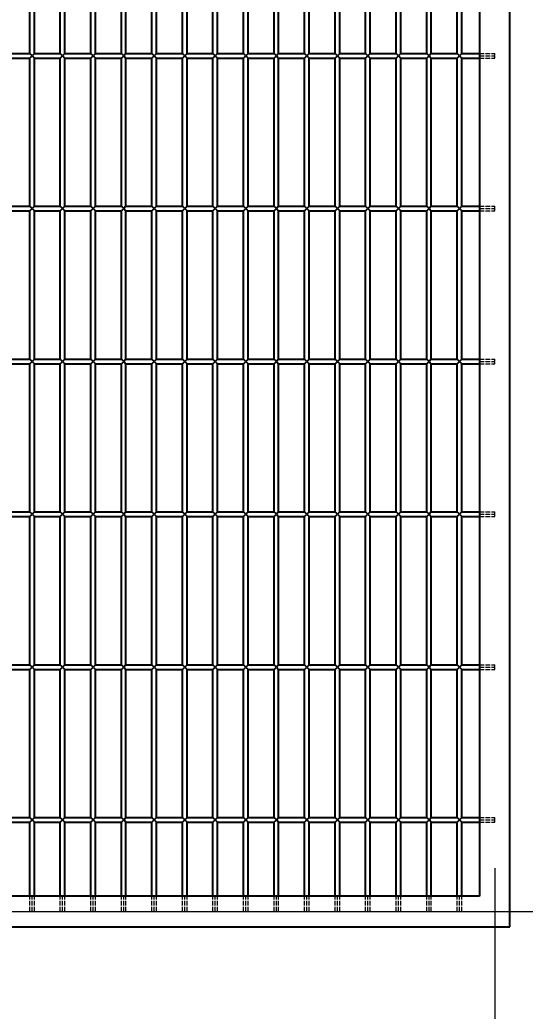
# Model space of a CAD drawing. Header units: millimetres. Extents: x 120 to 9117, y 110 to 4090.
# Drawn here: x 2699 to 3030, y 1462 to 2111 of the extents above; entities that cross this region are included whole.
import ezdxf

# ---------------------------------------------------------------- set-up
doc = ezdxf.new("R2010")
doc.units = ezdxf.units.MM
doc.header["$LTSCALE"] = 20
doc.linetypes.add('DASHED', pattern=[0.2067, 0.1654, -0.0413])
doc.layers.add('可见 (ISO)', color=7, linetype='Continuous', lineweight=25)
doc.layers.add('尺寸 (ISO)', color=7, linetype='Continuous', lineweight=18, true_color=0x008000)
doc.layers.add('隐藏 (ISO)', color=5, linetype='DASHED', lineweight=18, true_color=0x0000ff)
doc.styles.add('最新国标', font='simfang.ttf')
doc.dimstyles.new('默认 (GB)', dxfattribs={"dimscale": 20, "dimtxt": 2.8, "dimasz": 2.5, "dimexe": 2, "dimexo": 1.5, "dimgap": 0.5, "dimtad": 1, "dimtoh": 1, "dimdsep": 46, "dimtxsty": '最新国标', "dimcen": 0.09, "dimdle": 10, "dimclrd": 256, "dimclre": 256, "dimclrt": 256, "dimaunit": 1, "dimadec": 3, "dimazin": 2, "dimtfac": 0.535714, "dimtdec": 3, "dimtmove": 0, "dimatfit": 3, "dimfxl": 0, "dimtolj": 1, "dimlwd": -1, "dimlwe": -1, "dimarcsym": 0})

# ---------------------------------------------------------------- blocks, each defined once
blk = doc.blocks.new('*D9')
at = {"layer": 'Defpoints', "color": 0, "transparency": 16777216}
for p in [(3010.28, 1687.01), (3010.28, 1587.01), (3141.59, 1587.01)]:
    blk.add_point(p, dxfattribs=at)
at = {"layer": '尺寸 (ISO)', "color": 116, "true_color": 0x00803f, "transparency": 16777216}
for p, q in [((3141.59, 1737.01), (3141.59, 1982.31)), ((3040.28, 1687.01), (3181.59, 1687.01)), ((3141.59, 1587.01), (3141.59, 1687.01)), ((3040.28, 1587.01), (3181.59, 1587.01)), ((3141.59, 1537.01), (3141.59, 1487.01))]:
    blk.add_line(p, q, dxfattribs=at)
for points in [[(3133.26, 1737.01), (3149.93, 1737.01), (3141.59, 1687.01)], [(3133.26, 1537.01), (3149.93, 1537.01), (3141.59, 1587.01)]]:
    blk.add_solid(points, dxfattribs=at)
at = {"layer": '尺寸 (ISO)', "transparency": 16777216, "insert": (3103.27, 1917.59), "char_height": 56, "attachment_point": 5, "rotation": 90, "style": '最新国标'}
blk.add_mtext('\\A1;100', dxfattribs=at)
blk = doc.blocks.new('_DotSmall')
at = {"color": 0, "linetype": 'ByBlock', "const_width": 0.5}
blk.add_lwpolyline([(-0.0625, 0, 1), (0.0625, 0, 1)], format="xyb", close=True, dxfattribs=at)
blk = doc.blocks.new('*D17')
at = {"layer": 'Defpoints', "color": 0, "transparency": 16777216}
for p in [(2388.78, 1527.01), (3335.81, 1527.01), (3020.28, 1517.01)]:
    blk.add_point(p, dxfattribs=at)
at = {"layer": '尺寸 (ISO)', "color": 116, "true_color": 0x00803f, "transparency": 16777216}
for p, q in [((3335.81, 1527.01), (3335.81, 1627.01)), ((2418.78, 1527.01), (3375.81, 1527.01)), ((3335.81, 1527.01), (3335.81, 1517.01)), ((3050.28, 1517.01), (3375.81, 1517.01)), ((3335.81, 1467.01), (3335.81, 1328.53))]:
    blk.add_line(p, q, dxfattribs=at)
blk.add_solid([(3327.47, 1467.01), (3344.14, 1467.01), (3335.81, 1517.01)], dxfattribs=at)
at = {"layer": '尺寸 (ISO)', "color": 116, "true_color": 0x00803f, "transparency": 16777216, "xscale": 50, "yscale": 50, "zscale": 50, "rotation": 270}
blk.add_blockref('_DotSmall', (3335.81, 1527.01), dxfattribs=at)
at = {"layer": '尺寸 (ISO)', "transparency": 16777216, "insert": (3297.49, 1372.77), "char_height": 56, "attachment_point": 5, "rotation": 90, "style": '最新国标'}
blk.add_mtext('\\A1;10', dxfattribs=at)
blk = doc.blocks.new('*D19')
at = {"layer": 'Defpoints', "color": 0, "transparency": 16777216}
for p in [(2388.78, 3507.01), (3185.78, 3507.01), (2385.78, 1527.01)]:
    blk.add_point(p, dxfattribs=at)
at = {"layer": '尺寸 (ISO)', "color": 116, "true_color": 0x00803f, "transparency": 16777216}
for p, q in [((2418.78, 3507.01), (3225.78, 3507.01)), ((3185.78, 1527.01), (3185.78, 3457.01)), ((2415.78, 1527.01), (3225.78, 1527.01))]:
    blk.add_line(p, q, dxfattribs=at)
blk.add_solid([(3177.45, 3457.01), (3194.11, 3457.01), (3185.78, 3507.01)], dxfattribs=at)
at = {"layer": '尺寸 (ISO)', "color": 116, "true_color": 0x00803f, "transparency": 16777216, "xscale": 50, "yscale": 50, "zscale": 50, "rotation": 270}
blk.add_blockref('_DotSmall', (3185.78, 1527.01), dxfattribs=at)
at = {"layer": '尺寸 (ISO)', "transparency": 16777216, "insert": (3147.46, 2517.01), "char_height": 56, "attachment_point": 5, "rotation": 90, "style": '最新国标'}
blk.add_mtext('\\A1;1980', dxfattribs=at)
blk = doc.blocks.new('*D21')
at = {"layer": 'Defpoints', "color": 0, "transparency": 16777216}
for p in [(1830.28, 1585.51), (3010.28, 1585.51), (3010.28, 1208.28)]:
    blk.add_point(p, dxfattribs=at)
at = {"layer": '尺寸 (ISO)', "color": 116, "true_color": 0x00803f, "transparency": 16777216}
for p, q in [((1830.28, 1555.51), (1830.28, 1168.28)), ((3010.28, 1555.51), (3010.28, 1168.28)), ((1830.28, 1208.28), (2960.28, 1208.28))]:
    blk.add_line(p, q, dxfattribs=at)
blk.add_solid([(2960.28, 1216.61), (2960.28, 1199.94), (3010.28, 1208.28)], dxfattribs=at)
at = {"layer": '尺寸 (ISO)', "color": 116, "true_color": 0x00803f, "transparency": 16777216, "xscale": 50, "yscale": 50, "zscale": 50, "rotation": 180}
blk.add_blockref('_DotSmall', (1830.28, 1208.28), dxfattribs=at)
at = {"layer": '尺寸 (ISO)', "transparency": 16777216, "insert": (2320.28, 1246.6), "char_height": 56, "attachment_point": 5, "style": '最新国标'}
blk.add_mtext('\\A1;1180', dxfattribs=at)

msp = doc.modelspace()

# ---------------------------------------------------------------- linework, layer by layer
at = {"layer": '可见 (ISO)'}
for p, q in [((3020.28, 1517.011), (3020.28, 3517.011)), ((3000.28, 2507.011), (3000.28, 1537.011)), ((2705.78, 2088.511), (2705.78, 2185.511)), ((2708.78, 2088.511), (2708.78, 2185.511)), ((2725.78, 2088.511), (2725.78, 2185.511)), ((2728.78, 2088.511), (2728.78, 2185.511)), ((2745.78, 2088.511), (2745.78, 2185.511)), ((2748.78, 2088.511), (2748.78, 2185.511)), ((2765.78, 2088.511), (2765.78, 2185.511)), ((2768.78, 2088.511), (2768.78, 2185.511)), ((2785.78, 2088.511), (2785.78, 2185.511)), ((2788.78, 2088.511), (2788.78, 2185.511)), ((2805.78, 2088.511), (2805.78, 2185.511)), ((2808.78, 2088.511), (2808.78, 2185.511)), ((2825.78, 2088.511), (2825.78, 2185.511)), ((2828.78, 2088.511), (2828.78, 2185.511)), ((2845.78, 2088.511), (2845.78, 2185.511)), ((2848.78, 2088.511), (2848.78, 2185.511)), ((2865.78, 2088.511), (2865.78, 2185.511)), ((2868.78, 2088.511), (2868.78, 2185.511)), ((2885.78, 2088.511), (2885.78, 2185.511)), ((2888.78, 2088.511), (2888.78, 2185.511)), ((2905.78, 2088.511), (2905.78, 2185.511)), ((2908.78, 2088.511), (2908.78, 2185.511)), ((2925.78, 2088.511), (2925.78, 2185.511)), ((2928.78, 2088.511), (2928.78, 2185.511)), ((2945.78, 2088.511), (2945.78, 2185.511)), ((2948.78, 2088.511), (2948.78, 2185.511)), ((2965.78, 2088.511), (2965.78, 2185.511)), ((2968.78, 2088.511), (2968.78, 2185.511)), ((2985.78, 2088.511), (2985.78, 2185.511)), ((2988.78, 2088.511), (2988.78, 2185.511)), ((2688.78, 2088.511), (2705.78, 2088.511)), ((2688.78, 2085.511), (2705.78, 2085.511)), ((2707.28, 2087.011), (2705.78, 2088.511)), ((2705.78, 2085.511), (2707.28, 2087.011)), ((2705.78, 1988.511), (2705.78, 2085.511)), ((2708.78, 2088.511), (2707.28, 2087.011)), ((2707.28, 2087.011), (2708.78, 2085.511)), ((2708.78, 2088.511), (2725.78, 2088.511)), ((2708.78, 2085.511), (2725.78, 2085.511)), ((2708.78, 1988.511), (2708.78, 2085.511)), ((2727.28, 2087.011), (2725.78, 2088.511)), ((2725.78, 2085.511), (2727.28, 2087.011)), ((2725.78, 1988.511), (2725.78, 2085.511)), ((2728.78, 2088.511), (2727.28, 2087.011)), ((2727.28, 2087.011), (2728.78, 2085.511)), ((2728.78, 2088.511), (2745.78, 2088.511)), ((2728.78, 2085.511), (2745.78, 2085.511)), ((2728.78, 1988.511), (2728.78, 2085.511)), ((2747.28, 2087.011), (2745.78, 2088.511)), ((2745.78, 2085.511), (2747.28, 2087.011)), ((2745.78, 1988.511), (2745.78, 2085.511)), ((2748.78, 2088.511), (2747.28, 2087.011)), ((2747.28, 2087.011), (2748.78, 2085.511)), ((2748.78, 2088.511), (2765.78, 2088.511)), ((2748.78, 2085.511), (2765.78, 2085.511)), ((2748.78, 1988.511), (2748.78, 2085.511)), ((2767.28, 2087.011), (2765.78, 2088.511)), ((2765.78, 2085.511), (2767.28, 2087.011)), ((2765.78, 1988.511), (2765.78, 2085.511)), ((2768.78, 2088.511), (2767.28, 2087.011)), ((2767.28, 2087.011), (2768.78, 2085.511)), ((2768.78, 2088.511), (2785.78, 2088.511)), ((2768.78, 2085.511), (2785.78, 2085.511)), ((2768.78, 1988.511), (2768.78, 2085.511)), ((2787.28, 2087.011), (2785.78, 2088.511)), ((2785.78, 2085.511), (2787.28, 2087.011)), ((2785.78, 1988.511), (2785.78, 2085.511)), ((2788.78, 2088.511), (2787.28, 2087.011)), ((2787.28, 2087.011), (2788.78, 2085.511)), ((2788.78, 2088.511), (2805.78, 2088.511)), ((2788.78, 2085.511), (2805.78, 2085.511)), ((2788.78, 1988.511), (2788.78, 2085.511)), ((2807.28, 2087.011), (2805.78, 2088.511)), ((2805.78, 2085.511), (2807.28, 2087.011)), ((2805.78, 1988.511), (2805.78, 2085.511)), ((2808.78, 2088.511), (2807.28, 2087.011)), ((2807.28, 2087.011), (2808.78, 2085.511)), ((2808.78, 2088.511), (2825.78, 2088.511)), ((2808.78, 2085.511), (2825.78, 2085.511)), ((2808.78, 1988.511), (2808.78, 2085.511)), ((2827.28, 2087.011), (2825.78, 2088.511)), ((2825.78, 2085.511), (2827.28, 2087.011)), ((2825.78, 1988.511), (2825.78, 2085.511)), ((2828.78, 2088.511), (2827.28, 2087.011)), ((2827.28, 2087.011), (2828.78, 2085.511)), ((2828.78, 2088.511), (2845.78, 2088.511)), ((2828.78, 2085.511), (2845.78, 2085.511)), ((2828.78, 1988.511), (2828.78, 2085.511)), ((2847.28, 2087.011), (2845.78, 2088.511)), ((2845.78, 2085.511), (2847.28, 2087.011)), ((2845.78, 1988.511), (2845.78, 2085.511)), ((2848.78, 2088.511), (2847.28, 2087.011)), ((2847.28, 2087.011), (2848.78, 2085.511)), ((2848.78, 2088.511), (2865.78, 2088.511)), ((2848.78, 2085.511), (2865.78, 2085.511)), ((2848.78, 1988.511), (2848.78, 2085.511)), ((2867.28, 2087.011), (2865.78, 2088.511)), ((2865.78, 2085.511), (2867.28, 2087.011)), ((2865.78, 1988.511), (2865.78, 2085.511)), ((2868.78, 2088.511), (2867.28, 2087.011)), ((2867.28, 2087.011), (2868.78, 2085.511)), ((2868.78, 2088.511), (2885.78, 2088.511)), ((2868.78, 2085.511), (2885.78, 2085.511)), ((2868.78, 1988.511), (2868.78, 2085.511)), ((2887.28, 2087.011), (2885.78, 2088.511)), ((2885.78, 2085.511), (2887.28, 2087.011)), ((2885.78, 1988.511), (2885.78, 2085.511)), ((2888.78, 2088.511), (2887.28, 2087.011)), ((2887.28, 2087.011), (2888.78, 2085.511)), ((2888.78, 2088.511), (2905.78, 2088.511)), ((2888.78, 2085.511), (2905.78, 2085.511)), ((2888.78, 1988.511), (2888.78, 2085.511)), ((2907.28, 2087.011), (2905.78, 2088.511)), ((2905.78, 2085.511), (2907.28, 2087.011)), ((2905.78, 1988.511), (2905.78, 2085.511)), ((2908.78, 2088.511), (2907.28, 2087.011)), ((2907.28, 2087.011), (2908.78, 2085.511)), ((2908.78, 2088.511), (2925.78, 2088.511)), ((2908.78, 2085.511), (2925.78, 2085.511)), ((2908.78, 1988.511), (2908.78, 2085.511)), ((2927.28, 2087.011), (2925.78, 2088.511)), ((2925.78, 2085.511), (2927.28, 2087.011)), ((2925.78, 1988.511), (2925.78, 2085.511)), ((2928.78, 2088.511), (2927.28, 2087.011)), ((2927.28, 2087.011), (2928.78, 2085.511)), ((2928.78, 2088.511), (2945.78, 2088.511)), ((2928.78, 2085.511), (2945.78, 2085.511)), ((2928.78, 1988.511), (2928.78, 2085.511)), ((2947.28, 2087.011), (2945.78, 2088.511)), ((2945.78, 2085.511), (2947.28, 2087.011)), ((2945.78, 1988.511), (2945.78, 2085.511)), ((2948.78, 2088.511), (2947.28, 2087.011)), ((2947.28, 2087.011), (2948.78, 2085.511)), ((2948.78, 2088.511), (2965.78, 2088.511)), ((2948.78, 2085.511), (2965.78, 2085.511)), ((2948.78, 1988.511), (2948.78, 2085.511)), ((2967.28, 2087.011), (2965.78, 2088.511)), ((2965.78, 2085.511), (2967.28, 2087.011)), ((2965.78, 1988.511), (2965.78, 2085.511)), ((2968.78, 2088.511), (2967.28, 2087.011)), ((2967.28, 2087.011), (2968.78, 2085.511)), ((2968.78, 2088.511), (2985.78, 2088.511)), ((2968.78, 2085.511), (2985.78, 2085.511)), ((2968.78, 1988.511), (2968.78, 2085.511)), ((2987.28, 2087.011), (2985.78, 2088.511)), ((2985.78, 2085.511), (2987.28, 2087.011)), ((2985.78, 1988.511), (2985.78, 2085.511)), ((2988.78, 2088.511), (2987.28, 2087.011)), ((2987.28, 2087.011), (2988.78, 2085.511)), ((2988.78, 2088.511), (3000.28, 2088.511)), ((2988.78, 2085.511), (3000.28, 2085.511)), ((2988.78, 1988.511), (2988.78, 2085.511)), ((2688.78, 1988.511), (2705.78, 1988.511)), ((2688.78, 1985.511), (2705.78, 1985.511)), ((2707.28, 1987.011), (2705.78, 1988.511)), ((2705.78, 1985.511), (2707.28, 1987.011)), ((2705.78, 1888.511), (2705.78, 1985.511)), ((2708.78, 1988.511), (2707.28, 1987.011)), ((2707.28, 1987.011), (2708.78, 1985.511)), ((2708.78, 1988.511), (2725.78, 1988.511)), ((2708.78, 1985.511), (2725.78, 1985.511)), ((2708.78, 1888.511), (2708.78, 1985.511)), ((2727.28, 1987.011), (2725.78, 1988.511)), ((2725.78, 1985.511), (2727.28, 1987.011)), ((2725.78, 1888.511), (2725.78, 1985.511)), ((2728.78, 1988.511), (2727.28, 1987.011)), ((2727.28, 1987.011), (2728.78, 1985.511)), ((2728.78, 1988.511), (2745.78, 1988.511)), ((2728.78, 1985.511), (2745.78, 1985.511)), ((2728.78, 1888.511), (2728.78, 1985.511)), ((2747.28, 1987.011), (2745.78, 1988.511)), ((2745.78, 1985.511), (2747.28, 1987.011)), ((2745.78, 1888.511), (2745.78, 1985.511)), ((2748.78, 1988.511), (2747.28, 1987.011)), ((2747.28, 1987.011), (2748.78, 1985.511)), ((2748.78, 1988.511), (2765.78, 1988.511)), ((2748.78, 1985.511), (2765.78, 1985.511)), ((2748.78, 1888.511), (2748.78, 1985.511)), ((2767.28, 1987.011), (2765.78, 1988.511)), ((2765.78, 1985.511), (2767.28, 1987.011)), ((2765.78, 1888.511), (2765.78, 1985.511)), ((2768.78, 1988.511), (2767.28, 1987.011)), ((2767.28, 1987.011), (2768.78, 1985.511)), ((2768.78, 1988.511), (2785.78, 1988.511)), ((2768.78, 1985.511), (2785.78, 1985.511)), ((2768.78, 1888.511), (2768.78, 1985.511)), ((2787.28, 1987.011), (2785.78, 1988.511)), ((2785.78, 1985.511), (2787.28, 1987.011)), ((2785.78, 1888.511), (2785.78, 1985.511)), ((2788.78, 1988.511), (2787.28, 1987.011)), ((2787.28, 1987.011), (2788.78, 1985.511)), ((2788.78, 1988.511), (2805.78, 1988.511)), ((2788.78, 1985.511), (2805.78, 1985.511)), ((2788.78, 1888.511), (2788.78, 1985.511)), ((2807.28, 1987.011), (2805.78, 1988.511)), ((2805.78, 1985.511), (2807.28, 1987.011)), ((2805.78, 1888.511), (2805.78, 1985.511)), ((2808.78, 1988.511), (2807.28, 1987.011)), ((2807.28, 1987.011), (2808.78, 1985.511)), ((2808.78, 1988.511), (2825.78, 1988.511)), ((2808.78, 1985.511), (2825.78, 1985.511)), ((2808.78, 1888.511), (2808.78, 1985.511)), ((2827.28, 1987.011), (2825.78, 1988.511)), ((2825.78, 1985.511), (2827.28, 1987.011)), ((2825.78, 1888.511), (2825.78, 1985.511)), ((2828.78, 1988.511), (2827.28, 1987.011)), ((2827.28, 1987.011), (2828.78, 1985.511)), ((2828.78, 1988.511), (2845.78, 1988.511)), ((2828.78, 1985.511), (2845.78, 1985.511)), ((2828.78, 1888.511), (2828.78, 1985.511)), ((2847.28, 1987.011), (2845.78, 1988.511)), ((2845.78, 1985.511), (2847.28, 1987.011)), ((2845.78, 1888.511), (2845.78, 1985.511)), ((2848.78, 1988.511), (2847.28, 1987.011)), ((2847.28, 1987.011), (2848.78, 1985.511)), ((2848.78, 1988.511), (2865.78, 1988.511)), ((2848.78, 1985.511), (2865.78, 1985.511)), ((2848.78, 1888.511), (2848.78, 1985.511)), ((2867.28, 1987.011), (2865.78, 1988.511)), ((2865.78, 1985.511), (2867.28, 1987.011)), ((2865.78, 1888.511), (2865.78, 1985.511)), ((2868.78, 1988.511), (2867.28, 1987.011)), ((2867.28, 1987.011), (2868.78, 1985.511)), ((2868.78, 1988.511), (2885.78, 1988.511)), ((2868.78, 1985.511), (2885.78, 1985.511)), ((2868.78, 1888.511), (2868.78, 1985.511)), ((2887.28, 1987.011), (2885.78, 1988.511)), ((2885.78, 1985.511), (2887.28, 1987.011)), ((2885.78, 1888.511), (2885.78, 1985.511)), ((2888.78, 1988.511), (2887.28, 1987.011)), ((2887.28, 1987.011), (2888.78, 1985.511)), ((2888.78, 1988.511), (2905.78, 1988.511)), ((2888.78, 1985.511), (2905.78, 1985.511)), ((2888.78, 1888.511), (2888.78, 1985.511)), ((2907.28, 1987.011), (2905.78, 1988.511)), ((2905.78, 1985.511), (2907.28, 1987.011)), ((2905.78, 1888.511), (2905.78, 1985.511)), ((2908.78, 1988.511), (2907.28, 1987.011)), ((2907.28, 1987.011), (2908.78, 1985.511)), ((2908.78, 1988.511), (2925.78, 1988.511)), ((2908.78, 1985.511), (2925.78, 1985.511)), ((2908.78, 1888.511), (2908.78, 1985.511)), ((2927.28, 1987.011), (2925.78, 1988.511)), ((2925.78, 1985.511), (2927.28, 1987.011)), ((2925.78, 1888.511), (2925.78, 1985.511)), ((2928.78, 1988.511), (2927.28, 1987.011)), ((2927.28, 1987.011), (2928.78, 1985.511)), ((2928.78, 1988.511), (2945.78, 1988.511)), ((2928.78, 1985.511), (2945.78, 1985.511)), ((2928.78, 1888.511), (2928.78, 1985.511)), ((2947.28, 1987.011), (2945.78, 1988.511)), ((2945.78, 1985.511), (2947.28, 1987.011)), ((2945.78, 1888.511), (2945.78, 1985.511)), ((2948.78, 1988.511), (2947.28, 1987.011)), ((2947.28, 1987.011), (2948.78, 1985.511)), ((2948.78, 1988.511), (2965.78, 1988.511)), ((2948.78, 1985.511), (2965.78, 1985.511)), ((2948.78, 1888.511), (2948.78, 1985.511)), ((2967.28, 1987.011), (2965.78, 1988.511)), ((2965.78, 1985.511), (2967.28, 1987.011)), ((2965.78, 1888.511), (2965.78, 1985.511)), ((2968.78, 1988.511), (2967.28, 1987.011)), ((2967.28, 1987.011), (2968.78, 1985.511)), ((2968.78, 1988.511), (2985.78, 1988.511)), ((2968.78, 1985.511), (2985.78, 1985.511)), ((2968.78, 1888.511), (2968.78, 1985.511)), ((2987.28, 1987.011), (2985.78, 1988.511)), ((2985.78, 1985.511), (2987.28, 1987.011)), ((2985.78, 1888.511), (2985.78, 1985.511)), ((2988.78, 1988.511), (2987.28, 1987.011)), ((2987.28, 1987.011), (2988.78, 1985.511)), ((2988.78, 1988.511), (3000.28, 1988.511)), ((2988.78, 1985.511), (3000.28, 1985.511)), ((2988.78, 1888.511), (2988.78, 1985.511)), ((2688.78, 1888.511), (2705.78, 1888.511)), ((2707.28, 1887.011), (2705.78, 1888.511)), ((2708.78, 1888.511), (2707.28, 1887.011)), ((2708.78, 1888.511), (2725.78, 1888.511)), ((2727.28, 1887.011), (2725.78, 1888.511)), ((2728.78, 1888.511), (2727.28, 1887.011)), ((2728.78, 1888.511), (2745.78, 1888.511)), ((2747.28, 1887.011), (2745.78, 1888.511)), ((2748.78, 1888.511), (2747.28, 1887.011)), ((2748.78, 1888.511), (2765.78, 1888.511)), ((2767.28, 1887.011), (2765.78, 1888.511)), ((2768.78, 1888.511), (2767.28, 1887.011)), ((2768.78, 1888.511), (2785.78, 1888.511)), ((2787.28, 1887.011), (2785.78, 1888.511)), ((2788.78, 1888.511), (2787.28, 1887.011)), ((2788.78, 1888.511), (2805.78, 1888.511)), ((2807.28, 1887.011), (2805.78, 1888.511)), ((2808.78, 1888.511), (2807.28, 1887.011)), ((2808.78, 1888.511), (2825.78, 1888.511)), ((2827.28, 1887.011), (2825.78, 1888.511)), ((2828.78, 1888.511), (2827.28, 1887.011)), ((2828.78, 1888.511), (2845.78, 1888.511)), ((2847.28, 1887.011), (2845.78, 1888.511)), ((2848.78, 1888.511), (2847.28, 1887.011)), ((2848.78, 1888.511), (2865.78, 1888.511)), ((2867.28, 1887.011), (2865.78, 1888.511)), ((2868.78, 1888.511), (2867.28, 1887.011)), ((2868.78, 1888.511), (2885.78, 1888.511)), ((2887.28, 1887.011), (2885.78, 1888.511)), ((2888.78, 1888.511), (2887.28, 1887.011)), ((2888.78, 1888.511), (2905.78, 1888.511)), ((2907.28, 1887.011), (2905.78, 1888.511)), ((2908.78, 1888.511), (2907.28, 1887.011)), ((2908.78, 1888.511), (2925.78, 1888.511)), ((2927.28, 1887.011), (2925.78, 1888.511)), ((2928.78, 1888.511), (2927.28, 1887.011)), ((2928.78, 1888.511), (2945.78, 1888.511)), ((2947.28, 1887.011), (2945.78, 1888.511)), ((2948.78, 1888.511), (2947.28, 1887.011)), ((2948.78, 1888.511), (2965.78, 1888.511)), ((2967.28, 1887.011), (2965.78, 1888.511)), ((2968.78, 1888.511), (2967.28, 1887.011)), ((2968.78, 1888.511), (2985.78, 1888.511)), ((2987.28, 1887.011), (2985.78, 1888.511)), ((2988.78, 1888.511), (2987.28, 1887.011)), ((2988.78, 1888.511), (3000.28, 1888.511)), ((2688.78, 1885.511), (2705.78, 1885.511)), ((2705.78, 1885.511), (2707.28, 1887.011)), ((2705.78, 1788.511), (2705.78, 1885.511)), ((2707.28, 1887.011), (2708.78, 1885.511)), ((2708.78, 1885.511), (2725.78, 1885.511)), ((2708.78, 1788.511), (2708.78, 1885.511)), ((2725.78, 1885.511), (2727.28, 1887.011)), ((2725.78, 1788.511), (2725.78, 1885.511)), ((2727.28, 1887.011), (2728.78, 1885.511)), ((2728.78, 1885.511), (2745.78, 1885.511)), ((2728.78, 1788.511), (2728.78, 1885.511)), ((2745.78, 1885.511), (2747.28, 1887.011)), ((2745.78, 1788.511), (2745.78, 1885.511)), ((2747.28, 1887.011), (2748.78, 1885.511)), ((2748.78, 1885.511), (2765.78, 1885.511)), ((2748.78, 1788.511), (2748.78, 1885.511)), ((2765.78, 1885.511), (2767.28, 1887.011)), ((2765.78, 1788.511), (2765.78, 1885.511)), ((2767.28, 1887.011), (2768.78, 1885.511)), ((2768.78, 1885.511), (2785.78, 1885.511)), ((2768.78, 1788.511), (2768.78, 1885.511)), ((2785.78, 1885.511), (2787.28, 1887.011)), ((2785.78, 1788.511), (2785.78, 1885.511)), ((2787.28, 1887.011), (2788.78, 1885.511)), ((2788.78, 1885.511), (2805.78, 1885.511)), ((2788.78, 1788.511), (2788.78, 1885.511)), ((2805.78, 1885.511), (2807.28, 1887.011)), ((2805.78, 1788.511), (2805.78, 1885.511)), ((2807.28, 1887.011), (2808.78, 1885.511)), ((2808.78, 1885.511), (2825.78, 1885.511)), ((2808.78, 1788.511), (2808.78, 1885.511)), ((2825.78, 1885.511), (2827.28, 1887.011)), ((2825.78, 1788.511), (2825.78, 1885.511)), ((2827.28, 1887.011), (2828.78, 1885.511)), ((2828.78, 1885.511), (2845.78, 1885.511)), ((2828.78, 1788.511), (2828.78, 1885.511)), ((2845.78, 1885.511), (2847.28, 1887.011)), ((2845.78, 1788.511), (2845.78, 1885.511)), ((2847.28, 1887.011), (2848.78, 1885.511)), ((2848.78, 1885.511), (2865.78, 1885.511)), ((2848.78, 1788.511), (2848.78, 1885.511)), ((2865.78, 1885.511), (2867.28, 1887.011)), ((2865.78, 1788.511), (2865.78, 1885.511)), ((2867.28, 1887.011), (2868.78, 1885.511)), ((2868.78, 1885.511), (2885.78, 1885.511)), ((2868.78, 1788.511), (2868.78, 1885.511)), ((2885.78, 1885.511), (2887.28, 1887.011)), ((2885.78, 1788.511), (2885.78, 1885.511)), ((2887.28, 1887.011), (2888.78, 1885.511)), ((2888.78, 1885.511), (2905.78, 1885.511)), ((2888.78, 1788.511), (2888.78, 1885.511)), ((2905.78, 1885.511), (2907.28, 1887.011)), ((2905.78, 1788.511), (2905.78, 1885.511)), ((2907.28, 1887.011), (2908.78, 1885.511)), ((2908.78, 1885.511), (2925.78, 1885.511)), ((2908.78, 1788.511), (2908.78, 1885.511)), ((2925.78, 1885.511), (2927.28, 1887.011)), ((2925.78, 1788.511), (2925.78, 1885.511)), ((2927.28, 1887.011), (2928.78, 1885.511)), ((2928.78, 1885.511), (2945.78, 1885.511)), ((2928.78, 1788.511), (2928.78, 1885.511)), ((2945.78, 1885.511), (2947.28, 1887.011)), ((2945.78, 1788.511), (2945.78, 1885.511)), ((2947.28, 1887.011), (2948.78, 1885.511)), ((2948.78, 1885.511), (2965.78, 1885.511)), ((2948.78, 1788.511), (2948.78, 1885.511)), ((2965.78, 1885.511), (2967.28, 1887.011)), ((2965.78, 1788.511), (2965.78, 1885.511)), ((2967.28, 1887.011), (2968.78, 1885.511)), ((2968.78, 1885.511), (2985.78, 1885.511)), ((2968.78, 1788.511), (2968.78, 1885.511)), ((2985.78, 1885.511), (2987.28, 1887.011)), ((2985.78, 1788.511), (2985.78, 1885.511)), ((2987.28, 1887.011), (2988.78, 1885.511)), ((2988.78, 1885.511), (3000.28, 1885.511)), ((2988.78, 1788.511), (2988.78, 1885.511)), ((2688.78, 1788.511), (2705.78, 1788.511)), ((2688.78, 1785.511), (2705.78, 1785.511)), ((2707.28, 1787.011), (2705.78, 1788.511)), ((2705.78, 1785.511), (2707.28, 1787.011)), ((2705.78, 1688.511), (2705.78, 1785.511)), ((2708.78, 1788.511), (2707.28, 1787.011)), ((2707.28, 1787.011), (2708.78, 1785.511)), ((2708.78, 1788.511), (2725.78, 1788.511)), ((2708.78, 1785.511), (2725.78, 1785.511)), ((2708.78, 1688.511), (2708.78, 1785.511)), ((2727.28, 1787.011), (2725.78, 1788.511)), ((2725.78, 1785.511), (2727.28, 1787.011)), ((2725.78, 1688.511), (2725.78, 1785.511)), ((2728.78, 1788.511), (2727.28, 1787.011)), ((2727.28, 1787.011), (2728.78, 1785.511)), ((2728.78, 1788.511), (2745.78, 1788.511)), ((2728.78, 1785.511), (2745.78, 1785.511)), ((2728.78, 1688.511), (2728.78, 1785.511)), ((2747.28, 1787.011), (2745.78, 1788.511)), ((2745.78, 1785.511), (2747.28, 1787.011)), ((2745.78, 1688.511), (2745.78, 1785.511)), ((2748.78, 1788.511), (2747.28, 1787.011)), ((2747.28, 1787.011), (2748.78, 1785.511)), ((2748.78, 1788.511), (2765.78, 1788.511)), ((2748.78, 1785.511), (2765.78, 1785.511)), ((2748.78, 1688.511), (2748.78, 1785.511)), ((2767.28, 1787.011), (2765.78, 1788.511)), ((2765.78, 1785.511), (2767.28, 1787.011)), ((2765.78, 1688.511), (2765.78, 1785.511)), ((2768.78, 1788.511), (2767.28, 1787.011)), ((2767.28, 1787.011), (2768.78, 1785.511)), ((2768.78, 1788.511), (2785.78, 1788.511)), ((2768.78, 1785.511), (2785.78, 1785.511)), ((2768.78, 1688.511), (2768.78, 1785.511)), ((2787.28, 1787.011), (2785.78, 1788.511)), ((2785.78, 1785.511), (2787.28, 1787.011)), ((2785.78, 1688.511), (2785.78, 1785.511)), ((2788.78, 1788.511), (2787.28, 1787.011)), ((2787.28, 1787.011), (2788.78, 1785.511)), ((2788.78, 1788.511), (2805.78, 1788.511)), ((2788.78, 1785.511), (2805.78, 1785.511)), ((2788.78, 1688.511), (2788.78, 1785.511)), ((2807.28, 1787.011), (2805.78, 1788.511)), ((2805.78, 1785.511), (2807.28, 1787.011)), ((2805.78, 1688.511), (2805.78, 1785.511)), ((2808.78, 1788.511), (2807.28, 1787.011)), ((2807.28, 1787.011), (2808.78, 1785.511)), ((2808.78, 1788.511), (2825.78, 1788.511)), ((2808.78, 1785.511), (2825.78, 1785.511)), ((2808.78, 1688.511), (2808.78, 1785.511)), ((2827.28, 1787.011), (2825.78, 1788.511)), ((2825.78, 1785.511), (2827.28, 1787.011)), ((2825.78, 1688.511), (2825.78, 1785.511)), ((2828.78, 1788.511), (2827.28, 1787.011)), ((2827.28, 1787.011), (2828.78, 1785.511)), ((2828.78, 1788.511), (2845.78, 1788.511)), ((2828.78, 1785.511), (2845.78, 1785.511)), ((2828.78, 1688.511), (2828.78, 1785.511)), ((2847.28, 1787.011), (2845.78, 1788.511)), ((2845.78, 1785.511), (2847.28, 1787.011)), ((2845.78, 1688.511), (2845.78, 1785.511)), ((2848.78, 1788.511), (2847.28, 1787.011)), ((2847.28, 1787.011), (2848.78, 1785.511)), ((2848.78, 1788.511), (2865.78, 1788.511)), ((2848.78, 1785.511), (2865.78, 1785.511)), ((2848.78, 1688.511), (2848.78, 1785.511)), ((2867.28, 1787.011), (2865.78, 1788.511)), ((2865.78, 1785.511), (2867.28, 1787.011)), ((2865.78, 1688.511), (2865.78, 1785.511)), ((2868.78, 1788.511), (2867.28, 1787.011)), ((2867.28, 1787.011), (2868.78, 1785.511)), ((2868.78, 1788.511), (2885.78, 1788.511)), ((2868.78, 1785.511), (2885.78, 1785.511)), ((2868.78, 1688.511), (2868.78, 1785.511)), ((2887.28, 1787.011), (2885.78, 1788.511)), ((2885.78, 1785.511), (2887.28, 1787.011)), ((2885.78, 1688.511), (2885.78, 1785.511)), ((2888.78, 1788.511), (2887.28, 1787.011)), ((2887.28, 1787.011), (2888.78, 1785.511)), ((2888.78, 1788.511), (2905.78, 1788.511)), ((2888.78, 1785.511), (2905.78, 1785.511)), ((2888.78, 1688.511), (2888.78, 1785.511)), ((2907.28, 1787.011), (2905.78, 1788.511)), ((2905.78, 1785.511), (2907.28, 1787.011)), ((2905.78, 1688.511), (2905.78, 1785.511)), ((2908.78, 1788.511), (2907.28, 1787.011)), ((2907.28, 1787.011), (2908.78, 1785.511)), ((2908.78, 1788.511), (2925.78, 1788.511)), ((2908.78, 1785.511), (2925.78, 1785.511)), ((2908.78, 1688.511), (2908.78, 1785.511)), ((2927.28, 1787.011), (2925.78, 1788.511)), ((2925.78, 1785.511), (2927.28, 1787.011)), ((2925.78, 1688.511), (2925.78, 1785.511)), ((2928.78, 1788.511), (2927.28, 1787.011)), ((2927.28, 1787.011), (2928.78, 1785.511)), ((2928.78, 1788.511), (2945.78, 1788.511)), ((2928.78, 1785.511), (2945.78, 1785.511)), ((2928.78, 1688.511), (2928.78, 1785.511)), ((2947.28, 1787.011), (2945.78, 1788.511)), ((2945.78, 1785.511), (2947.28, 1787.011)), ((2945.78, 1688.511), (2945.78, 1785.511)), ((2948.78, 1788.511), (2947.28, 1787.011)), ((2947.28, 1787.011), (2948.78, 1785.511)), ((2948.78, 1788.511), (2965.78, 1788.511)), ((2948.78, 1785.511), (2965.78, 1785.511)), ((2948.78, 1688.511), (2948.78, 1785.511)), ((2967.28, 1787.011), (2965.78, 1788.511)), ((2965.78, 1785.511), (2967.28, 1787.011)), ((2965.78, 1688.511), (2965.78, 1785.511)), ((2968.78, 1788.511), (2967.28, 1787.011)), ((2967.28, 1787.011), (2968.78, 1785.511)), ((2968.78, 1788.511), (2985.78, 1788.511)), ((2968.78, 1785.511), (2985.78, 1785.511)), ((2968.78, 1688.511), (2968.78, 1785.511)), ((2987.28, 1787.011), (2985.78, 1788.511)), ((2985.78, 1785.511), (2987.28, 1787.011)), ((2985.78, 1688.511), (2985.78, 1785.511)), ((2988.78, 1788.511), (2987.28, 1787.011)), ((2987.28, 1787.011), (2988.78, 1785.511)), ((2988.78, 1788.511), (3000.28, 1788.511)), ((2988.78, 1785.511), (3000.28, 1785.511)), ((2988.78, 1688.511), (2988.78, 1785.511)), ((2688.78, 1688.511), (2705.78, 1688.511)), ((2707.28, 1687.011), (2705.78, 1688.511)), ((2705.78, 1685.511), (2707.28, 1687.011)), ((2708.78, 1688.511), (2707.28, 1687.011)), ((2707.28, 1687.011), (2708.78, 1685.511)), ((2708.78, 1688.511), (2725.78, 1688.511)), ((2727.28, 1687.011), (2725.78, 1688.511)), ((2725.78, 1685.511), (2727.28, 1687.011)), ((2728.78, 1688.511), (2727.28, 1687.011)), ((2727.28, 1687.011), (2728.78, 1685.511)), ((2728.78, 1688.511), (2745.78, 1688.511)), ((2747.28, 1687.011), (2745.78, 1688.511)), ((2745.78, 1685.511), (2747.28, 1687.011)), ((2748.78, 1688.511), (2747.28, 1687.011)), ((2747.28, 1687.011), (2748.78, 1685.511)), ((2748.78, 1688.511), (2765.78, 1688.511)), ((2767.28, 1687.011), (2765.78, 1688.511)), ((2765.78, 1685.511), (2767.28, 1687.011)), ((2768.78, 1688.511), (2767.28, 1687.011)), ((2767.28, 1687.011), (2768.78, 1685.511)), ((2768.78, 1688.511), (2785.78, 1688.511)), ((2787.28, 1687.011), (2785.78, 1688.511)), ((2785.78, 1685.511), (2787.28, 1687.011)), ((2788.78, 1688.511), (2787.28, 1687.011)), ((2787.28, 1687.011), (2788.78, 1685.511)), ((2788.78, 1688.511), (2805.78, 1688.511)), ((2807.28, 1687.011), (2805.78, 1688.511)), ((2805.78, 1685.511), (2807.28, 1687.011)), ((2808.78, 1688.511), (2807.28, 1687.011)), ((2807.28, 1687.011), (2808.78, 1685.511)), ((2808.78, 1688.511), (2825.78, 1688.511)), ((2827.28, 1687.011), (2825.78, 1688.511)), ((2825.78, 1685.511), (2827.28, 1687.011)), ((2828.78, 1688.511), (2827.28, 1687.011)), ((2827.28, 1687.011), (2828.78, 1685.511)), ((2828.78, 1688.511), (2845.78, 1688.511)), ((2847.28, 1687.011), (2845.78, 1688.511)), ((2845.78, 1685.511), (2847.28, 1687.011)), ((2848.78, 1688.511), (2847.28, 1687.011)), ((2847.28, 1687.011), (2848.78, 1685.511)), ((2848.78, 1688.511), (2865.78, 1688.511)), ((2867.28, 1687.011), (2865.78, 1688.511)), ((2865.78, 1685.511), (2867.28, 1687.011)), ((2868.78, 1688.511), (2867.28, 1687.011)), ((2867.28, 1687.011), (2868.78, 1685.511)), ((2868.78, 1688.511), (2885.78, 1688.511)), ((2887.28, 1687.011), (2885.78, 1688.511)), ((2885.78, 1685.511), (2887.28, 1687.011)), ((2888.78, 1688.511), (2887.28, 1687.011)), ((2887.28, 1687.011), (2888.78, 1685.511)), ((2888.78, 1688.511), (2905.78, 1688.511)), ((2907.28, 1687.011), (2905.78, 1688.511)), ((2905.78, 1685.511), (2907.28, 1687.011)), ((2908.78, 1688.511), (2907.28, 1687.011)), ((2907.28, 1687.011), (2908.78, 1685.511)), ((2908.78, 1688.511), (2925.78, 1688.511)), ((2927.28, 1687.011), (2925.78, 1688.511)), ((2925.78, 1685.511), (2927.28, 1687.011)), ((2928.78, 1688.511), (2927.28, 1687.011)), ((2927.28, 1687.011), (2928.78, 1685.511)), ((2928.78, 1688.511), (2945.78, 1688.511)), ((2947.28, 1687.011), (2945.78, 1688.511)), ((2945.78, 1685.511), (2947.28, 1687.011)), ((2948.78, 1688.511), (2947.28, 1687.011)), ((2947.28, 1687.011), (2948.78, 1685.511)), ((2948.78, 1688.511), (2965.78, 1688.511)), ((2967.28, 1687.011), (2965.78, 1688.511)), ((2965.78, 1685.511), (2967.28, 1687.011)), ((2968.78, 1688.511), (2967.28, 1687.011)), ((2967.28, 1687.011), (2968.78, 1685.511)), ((2968.78, 1688.511), (2985.78, 1688.511)), ((2987.28, 1687.011), (2985.78, 1688.511)), ((2985.78, 1685.511), (2987.28, 1687.011)), ((2988.78, 1688.511), (2987.28, 1687.011)), ((2987.28, 1687.011), (2988.78, 1685.511)), ((2988.78, 1688.511), (3000.28, 1688.511)), ((2688.78, 1685.511), (2705.78, 1685.511)), ((2705.78, 1588.511), (2705.78, 1685.511)), ((2708.78, 1685.511), (2725.78, 1685.511)), ((2708.78, 1588.511), (2708.78, 1685.511)), ((2725.78, 1588.511), (2725.78, 1685.511)), ((2728.78, 1685.511), (2745.78, 1685.511)), ((2728.78, 1588.511), (2728.78, 1685.511)), ((2745.78, 1588.511), (2745.78, 1685.511)), ((2748.78, 1685.511), (2765.78, 1685.511)), ((2748.78, 1588.511), (2748.78, 1685.511)), ((2765.78, 1588.511), (2765.78, 1685.511)), ((2768.78, 1685.511), (2785.78, 1685.511)), ((2768.78, 1588.511), (2768.78, 1685.511)), ((2785.78, 1588.511), (2785.78, 1685.511)), ((2788.78, 1685.511), (2805.78, 1685.511)), ((2788.78, 1588.511), (2788.78, 1685.511)), ((2805.78, 1588.511), (2805.78, 1685.511)), ((2808.78, 1685.511), (2825.78, 1685.511)), ((2808.78, 1588.511), (2808.78, 1685.511)), ((2825.78, 1588.511), (2825.78, 1685.511)), ((2828.78, 1685.511), (2845.78, 1685.511)), ((2828.78, 1588.511), (2828.78, 1685.511)), ((2845.78, 1588.511), (2845.78, 1685.511)), ((2848.78, 1685.511), (2865.78, 1685.511)), ((2848.78, 1588.511), (2848.78, 1685.511)), ((2865.78, 1588.511), (2865.78, 1685.511)), ((2868.78, 1685.511), (2885.78, 1685.511)), ((2868.78, 1588.511), (2868.78, 1685.511)), ((2885.78, 1588.511), (2885.78, 1685.511)), ((2888.78, 1685.511), (2905.78, 1685.511)), ((2888.78, 1588.511), (2888.78, 1685.511)), ((2905.78, 1588.511), (2905.78, 1685.511)), ((2908.78, 1685.511), (2925.78, 1685.511)), ((2908.78, 1588.511), (2908.78, 1685.511)), ((2925.78, 1588.511), (2925.78, 1685.511)), ((2928.78, 1685.511), (2945.78, 1685.511)), ((2928.78, 1588.511), (2928.78, 1685.511)), ((2945.78, 1588.511), (2945.78, 1685.511)), ((2948.78, 1685.511), (2965.78, 1685.511)), ((2948.78, 1588.511), (2948.78, 1685.511)), ((2965.78, 1588.511), (2965.78, 1685.511)), ((2968.78, 1685.511), (2985.78, 1685.511)), ((2968.78, 1588.511), (2968.78, 1685.511)), ((2985.78, 1588.511), (2985.78, 1685.511)), ((2988.78, 1685.511), (3000.28, 1685.511)), ((2988.78, 1588.511), (2988.78, 1685.511)), ((2688.78, 1588.511), (2705.78, 1588.511)), ((2688.78, 1585.511), (2705.78, 1585.511)), ((2705.78, 1588.511), (2707.28, 1587.011)), ((2707.28, 1587.011), (2705.78, 1585.511)), ((2705.78, 1537.011), (2705.78, 1585.511)), ((2707.28, 1587.011), (2708.78, 1588.511)), ((2708.78, 1585.511), (2707.28, 1587.011)), ((2708.78, 1588.511), (2725.78, 1588.511)), ((2708.78, 1537.011), (2708.78, 1585.511)), ((2708.78, 1585.511), (2725.78, 1585.511)), ((2725.78, 1588.511), (2727.28, 1587.011)), ((2727.28, 1587.011), (2725.78, 1585.511)), ((2725.78, 1537.011), (2725.78, 1585.511)), ((2727.28, 1587.011), (2728.78, 1588.511)), ((2728.78, 1585.511), (2727.28, 1587.011)), ((2728.78, 1588.511), (2745.78, 1588.511)), ((2728.78, 1537.011), (2728.78, 1585.511)), ((2728.78, 1585.511), (2745.78, 1585.511)), ((2745.78, 1588.511), (2747.28, 1587.011)), ((2747.28, 1587.011), (2745.78, 1585.511)), ((2745.78, 1537.011), (2745.78, 1585.511)), ((2747.28, 1587.011), (2748.78, 1588.511)), ((2748.78, 1585.511), (2747.28, 1587.011)), ((2748.78, 1588.511), (2765.78, 1588.511)), ((2748.78, 1537.011), (2748.78, 1585.511)), ((2748.78, 1585.511), (2765.78, 1585.511)), ((2765.78, 1588.511), (2767.28, 1587.011)), ((2767.28, 1587.011), (2765.78, 1585.511)), ((2765.78, 1537.011), (2765.78, 1585.511)), ((2767.28, 1587.011), (2768.78, 1588.511)), ((2768.78, 1585.511), (2767.28, 1587.011)), ((2768.78, 1588.511), (2785.78, 1588.511)), ((2768.78, 1537.011), (2768.78, 1585.511)), ((2768.78, 1585.511), (2785.78, 1585.511)), ((2785.78, 1588.511), (2787.28, 1587.011)), ((2787.28, 1587.011), (2785.78, 1585.511)), ((2785.78, 1537.011), (2785.78, 1585.511)), ((2787.28, 1587.011), (2788.78, 1588.511)), ((2788.78, 1585.511), (2787.28, 1587.011)), ((2788.78, 1588.511), (2805.78, 1588.511)), ((2788.78, 1537.011), (2788.78, 1585.511)), ((2788.78, 1585.511), (2805.78, 1585.511)), ((2805.78, 1588.511), (2807.28, 1587.011)), ((2807.28, 1587.011), (2805.78, 1585.511)), ((2805.78, 1537.011), (2805.78, 1585.511)), ((2807.28, 1587.011), (2808.78, 1588.511)), ((2808.78, 1585.511), (2807.28, 1587.011)), ((2808.78, 1588.511), (2825.78, 1588.511)), ((2808.78, 1537.011), (2808.78, 1585.511)), ((2808.78, 1585.511), (2825.78, 1585.511)), ((2825.78, 1588.511), (2827.28, 1587.011)), ((2827.28, 1587.011), (2825.78, 1585.511)), ((2825.78, 1537.011), (2825.78, 1585.511)), ((2827.28, 1587.011), (2828.78, 1588.511)), ((2828.78, 1585.511), (2827.28, 1587.011)), ((2828.78, 1588.511), (2845.78, 1588.511)), ((2828.78, 1537.011), (2828.78, 1585.511)), ((2828.78, 1585.511), (2845.78, 1585.511)), ((2845.78, 1588.511), (2847.28, 1587.011)), ((2847.28, 1587.011), (2845.78, 1585.511)), ((2845.78, 1537.011), (2845.78, 1585.511)), ((2847.28, 1587.011), (2848.78, 1588.511)), ((2848.78, 1585.511), (2847.28, 1587.011)), ((2848.78, 1588.511), (2865.78, 1588.511)), ((2848.78, 1537.011), (2848.78, 1585.511)), ((2848.78, 1585.511), (2865.78, 1585.511)), ((2865.78, 1588.511), (2867.28, 1587.011)), ((2867.28, 1587.011), (2865.78, 1585.511)), ((2865.78, 1537.011), (2865.78, 1585.511)), ((2867.28, 1587.011), (2868.78, 1588.511)), ((2868.78, 1585.511), (2867.28, 1587.011)), ((2868.78, 1588.511), (2885.78, 1588.511)), ((2868.78, 1537.011), (2868.78, 1585.511)), ((2868.78, 1585.511), (2885.78, 1585.511)), ((2885.78, 1588.511), (2887.28, 1587.011)), ((2887.28, 1587.011), (2885.78, 1585.511)), ((2885.78, 1537.011), (2885.78, 1585.511)), ((2887.28, 1587.011), (2888.78, 1588.511)), ((2888.78, 1585.511), (2887.28, 1587.011)), ((2888.78, 1588.511), (2905.78, 1588.511)), ((2888.78, 1537.011), (2888.78, 1585.511)), ((2888.78, 1585.511), (2905.78, 1585.511)), ((2905.78, 1588.511), (2907.28, 1587.011)), ((2907.28, 1587.011), (2905.78, 1585.511)), ((2905.78, 1537.011), (2905.78, 1585.511)), ((2907.28, 1587.011), (2908.78, 1588.511)), ((2908.78, 1585.511), (2907.28, 1587.011)), ((2908.78, 1588.511), (2925.78, 1588.511)), ((2908.78, 1537.011), (2908.78, 1585.511)), ((2908.78, 1585.511), (2925.78, 1585.511)), ((2925.78, 1588.511), (2927.28, 1587.011)), ((2927.28, 1587.011), (2925.78, 1585.511)), ((2925.78, 1537.011), (2925.78, 1585.511)), ((2927.28, 1587.011), (2928.78, 1588.511)), ((2928.78, 1585.511), (2927.28, 1587.011)), ((2928.78, 1588.511), (2945.78, 1588.511)), ((2928.78, 1537.011), (2928.78, 1585.511)), ((2928.78, 1585.511), (2945.78, 1585.511)), ((2945.78, 1588.511), (2947.28, 1587.011)), ((2947.28, 1587.011), (2945.78, 1585.511)), ((2945.78, 1537.011), (2945.78, 1585.511)), ((2947.28, 1587.011), (2948.78, 1588.511)), ((2948.78, 1585.511), (2947.28, 1587.011)), ((2948.78, 1588.511), (2965.78, 1588.511)), ((2948.78, 1537.011), (2948.78, 1585.511)), ((2948.78, 1585.511), (2965.78, 1585.511)), ((2965.78, 1588.511), (2967.28, 1587.011)), ((2967.28, 1587.011), (2965.78, 1585.511)), ((2965.78, 1537.011), (2965.78, 1585.511)), ((2967.28, 1587.011), (2968.78, 1588.511)), ((2968.78, 1585.511), (2967.28, 1587.011)), ((2968.78, 1588.511), (2985.78, 1588.511)), ((2968.78, 1537.011), (2968.78, 1585.511)), ((2968.78, 1585.511), (2985.78, 1585.511)), ((2985.78, 1588.511), (2987.28, 1587.011)), ((2987.28, 1587.011), (2985.78, 1585.511)), ((2985.78, 1537.011), (2985.78, 1585.511)), ((2987.28, 1587.011), (2988.78, 1588.511)), ((2988.78, 1585.511), (2987.28, 1587.011)), ((2988.78, 1588.511), (3000.28, 1588.511)), ((2988.78, 1537.011), (2988.78, 1585.511)), ((2988.78, 1585.511), (3000.28, 1585.511)), ((3000.28, 1537.011), (1840.28, 1537.011)), ((1820.28, 1517.011), (3020.28, 1517.011))]:
    msp.add_line(p, q, dxfattribs=at)
at = {"layer": '隐藏 (ISO)', "ltscale": 0.952248}
for p, q in [((3000.28, 2088.511), (3010.28, 2088.511)), ((3000.28, 2087.011), (3010.28, 2087.011)), ((3000.28, 2085.511), (3010.28, 2085.511)), ((3000.28, 1988.511), (3010.28, 1988.511)), ((3000.28, 1987.011), (3010.28, 1987.011)), ((3000.28, 1985.511), (3010.28, 1985.511)), ((3000.28, 1888.511), (3010.28, 1888.511)), ((3000.28, 1887.011), (3010.28, 1887.011)), ((3000.28, 1885.511), (3010.28, 1885.511)), ((3000.28, 1788.511), (3010.28, 1788.511)), ((3000.28, 1787.011), (3010.28, 1787.011)), ((3000.28, 1785.511), (3010.28, 1785.511)), ((3000.28, 1688.511), (3010.28, 1688.511)), ((3000.28, 1687.011), (3010.28, 1687.011)), ((3000.28, 1685.511), (3010.28, 1685.511)), ((3000.28, 1588.511), (3010.28, 1588.511)), ((3000.28, 1587.011), (3010.28, 1587.011)), ((3000.28, 1585.511), (3010.28, 1585.511)), ((2705.78, 1527.011), (2705.78, 1537.011)), ((2707.28, 1527.011), (2707.28, 1537.011)), ((2708.78, 1527.011), (2708.78, 1537.011)), ((2725.78, 1527.011), (2725.78, 1537.011)), ((2727.28, 1527.011), (2727.28, 1537.011)), ((2728.78, 1527.011), (2728.78, 1537.011)), ((2745.78, 1527.011), (2745.78, 1537.011)), ((2747.28, 1527.011), (2747.28, 1537.011)), ((2748.78, 1527.011), (2748.78, 1537.011)), ((2765.78, 1527.011), (2765.78, 1537.011)), ((2767.28, 1527.011), (2767.28, 1537.011)), ((2768.78, 1527.011), (2768.78, 1537.011)), ((2785.78, 1527.011), (2785.78, 1537.011)), ((2787.28, 1527.011), (2787.28, 1537.011)), ((2788.78, 1527.011), (2788.78, 1537.011)), ((2805.78, 1527.011), (2805.78, 1537.011)), ((2807.28, 1527.011), (2807.28, 1537.011)), ((2808.78, 1527.011), (2808.78, 1537.011)), ((2825.78, 1527.011), (2825.78, 1537.011)), ((2827.28, 1527.011), (2827.28, 1537.011)), ((2828.78, 1527.011), (2828.78, 1537.011)), ((2845.78, 1527.011), (2845.78, 1537.011)), ((2847.28, 1527.011), (2847.28, 1537.011)), ((2848.78, 1527.011), (2848.78, 1537.011)), ((2865.78, 1527.011), (2865.78, 1537.011)), ((2867.28, 1527.011), (2867.28, 1537.011)), ((2868.78, 1527.011), (2868.78, 1537.011)), ((2885.78, 1527.011), (2885.78, 1537.011)), ((2887.28, 1527.011), (2887.28, 1537.011)), ((2888.78, 1527.011), (2888.78, 1537.011)), ((2905.78, 1527.011), (2905.78, 1537.011)), ((2907.28, 1527.011), (2907.28, 1537.011)), ((2908.78, 1527.011), (2908.78, 1537.011)), ((2925.78, 1527.011), (2925.78, 1537.011)), ((2927.28, 1527.011), (2927.28, 1537.011)), ((2928.78, 1527.011), (2928.78, 1537.011)), ((2945.78, 1527.011), (2945.78, 1537.011)), ((2947.28, 1527.011), (2947.28, 1537.011)), ((2948.78, 1527.011), (2948.78, 1537.011)), ((2965.78, 1527.011), (2965.78, 1537.011)), ((2967.28, 1527.011), (2967.28, 1537.011)), ((2968.78, 1527.011), (2968.78, 1537.011)), ((2985.78, 1527.011), (2985.78, 1537.011)), ((2987.28, 1527.011), (2987.28, 1537.011)), ((2988.78, 1527.011), (2988.78, 1537.011))]:
    msp.add_line(p, q, dxfattribs=at)
at = {"layer": '隐藏 (ISO)', "ltscale": 0.448684}
for p, q in [((3010.28, 2085.511), (3010.28, 2088.511)), ((3010.28, 1985.511), (3010.28, 1988.511)), ((3010.28, 1885.511), (3010.28, 1888.511)), ((3010.28, 1785.511), (3010.28, 1788.511)), ((3010.28, 1685.511), (3010.28, 1688.511)), ((3010.28, 1585.511), (3010.28, 1588.511)), ((2705.78, 1527.011), (2708.78, 1527.011)), ((2725.78, 1527.011), (2728.78, 1527.011)), ((2745.78, 1527.011), (2748.78, 1527.011)), ((2765.78, 1527.011), (2768.78, 1527.011)), ((2785.78, 1527.011), (2788.78, 1527.011)), ((2805.78, 1527.011), (2808.78, 1527.011)), ((2825.78, 1527.011), (2828.78, 1527.011)), ((2845.78, 1527.011), (2848.78, 1527.011)), ((2865.78, 1527.011), (2868.78, 1527.011)), ((2885.78, 1527.011), (2888.78, 1527.011)), ((2905.78, 1527.011), (2908.78, 1527.011)), ((2925.78, 1527.011), (2928.78, 1527.011)), ((2945.78, 1527.011), (2948.78, 1527.011)), ((2965.78, 1527.011), (2968.78, 1527.011)), ((2985.78, 1527.011), (2988.78, 1527.011))]:
    msp.add_line(p, q, dxfattribs=at)

# ---------------------------------------------------------------- dimensions: what is measured, and where the dimension line sits
at = {"layer": '尺寸 (ISO)', "color": 116, "true_color": 0x00803f}
for base, p1, p2, angle, override, picture, middle in [((3185.78, 3507.011), (2385.78, 1527.011), (2388.78, 3507.011), 90, {"dimgap": 0.5, "dimtoh": 0, "dimdec": 2, "dimblk1": 'DotSmall', "dimsah": 1, "dimdle": 0, "dimtol": 0, "dimlim": 0, "dimtp": 0, "dimtm": 0, "dimtdec": 3, "dimtofl": 0, "dimatfit": 1}, '*D19', (3185.78, 2517.011)), ((3141.594, 1587.011), (3010.28, 1687.011), (3010.28, 1587.011), 270, {"dimgap": 0.5, "dimtoh": 0, "dimdec": 2, "dimtol": 0, "dimlim": 0, "dimtp": 0, "dimtm": 0, "dimtdec": 3, "dimtofl": 1, "dimatfit": 1}, '*D9', (3141.594, 1917.594)), ((3335.805, 1527.011), (3020.28, 1517.011), (2388.78, 1527.011), 90, {"dimgap": 0.5, "dimtoh": 0, "dimdec": 2, "dimblk2": 'DotSmall', "dimsah": 1, "dimdle": 0, "dimtol": 0, "dimlim": 0, "dimtp": 0, "dimtm": 0, "dimtdec": 3, "dimtofl": 1, "dimatfit": 1}, '*D17', (3335.805, 1372.771)), ((3010.28, 1208.278), (1830.28, 1585.511), (3010.28, 1585.511), 180, {"dimgap": 0.5, "dimtoh": 0, "dimdec": 2, "dimblk1": 'DotSmall', "dimsah": 1, "dimdle": 0, "dimtol": 0, "dimlim": 0, "dimtp": 0, "dimtm": 0, "dimtdec": 3, "dimtofl": 0, "dimatfit": 1}, '*D21', (2320.28, 1208.278))]:
    dim = msp.add_linear_dim(base=base, p1=p1, p2=p2, angle=angle, dimstyle='默认 (GB)', override=override, dxfattribs=at)
    dim.commit()
    dim.dimension.update_dxf_attribs({"geometry": picture, "text_midpoint": middle, "dimtype": 160})

doc.saveas('drawing.dxf')
